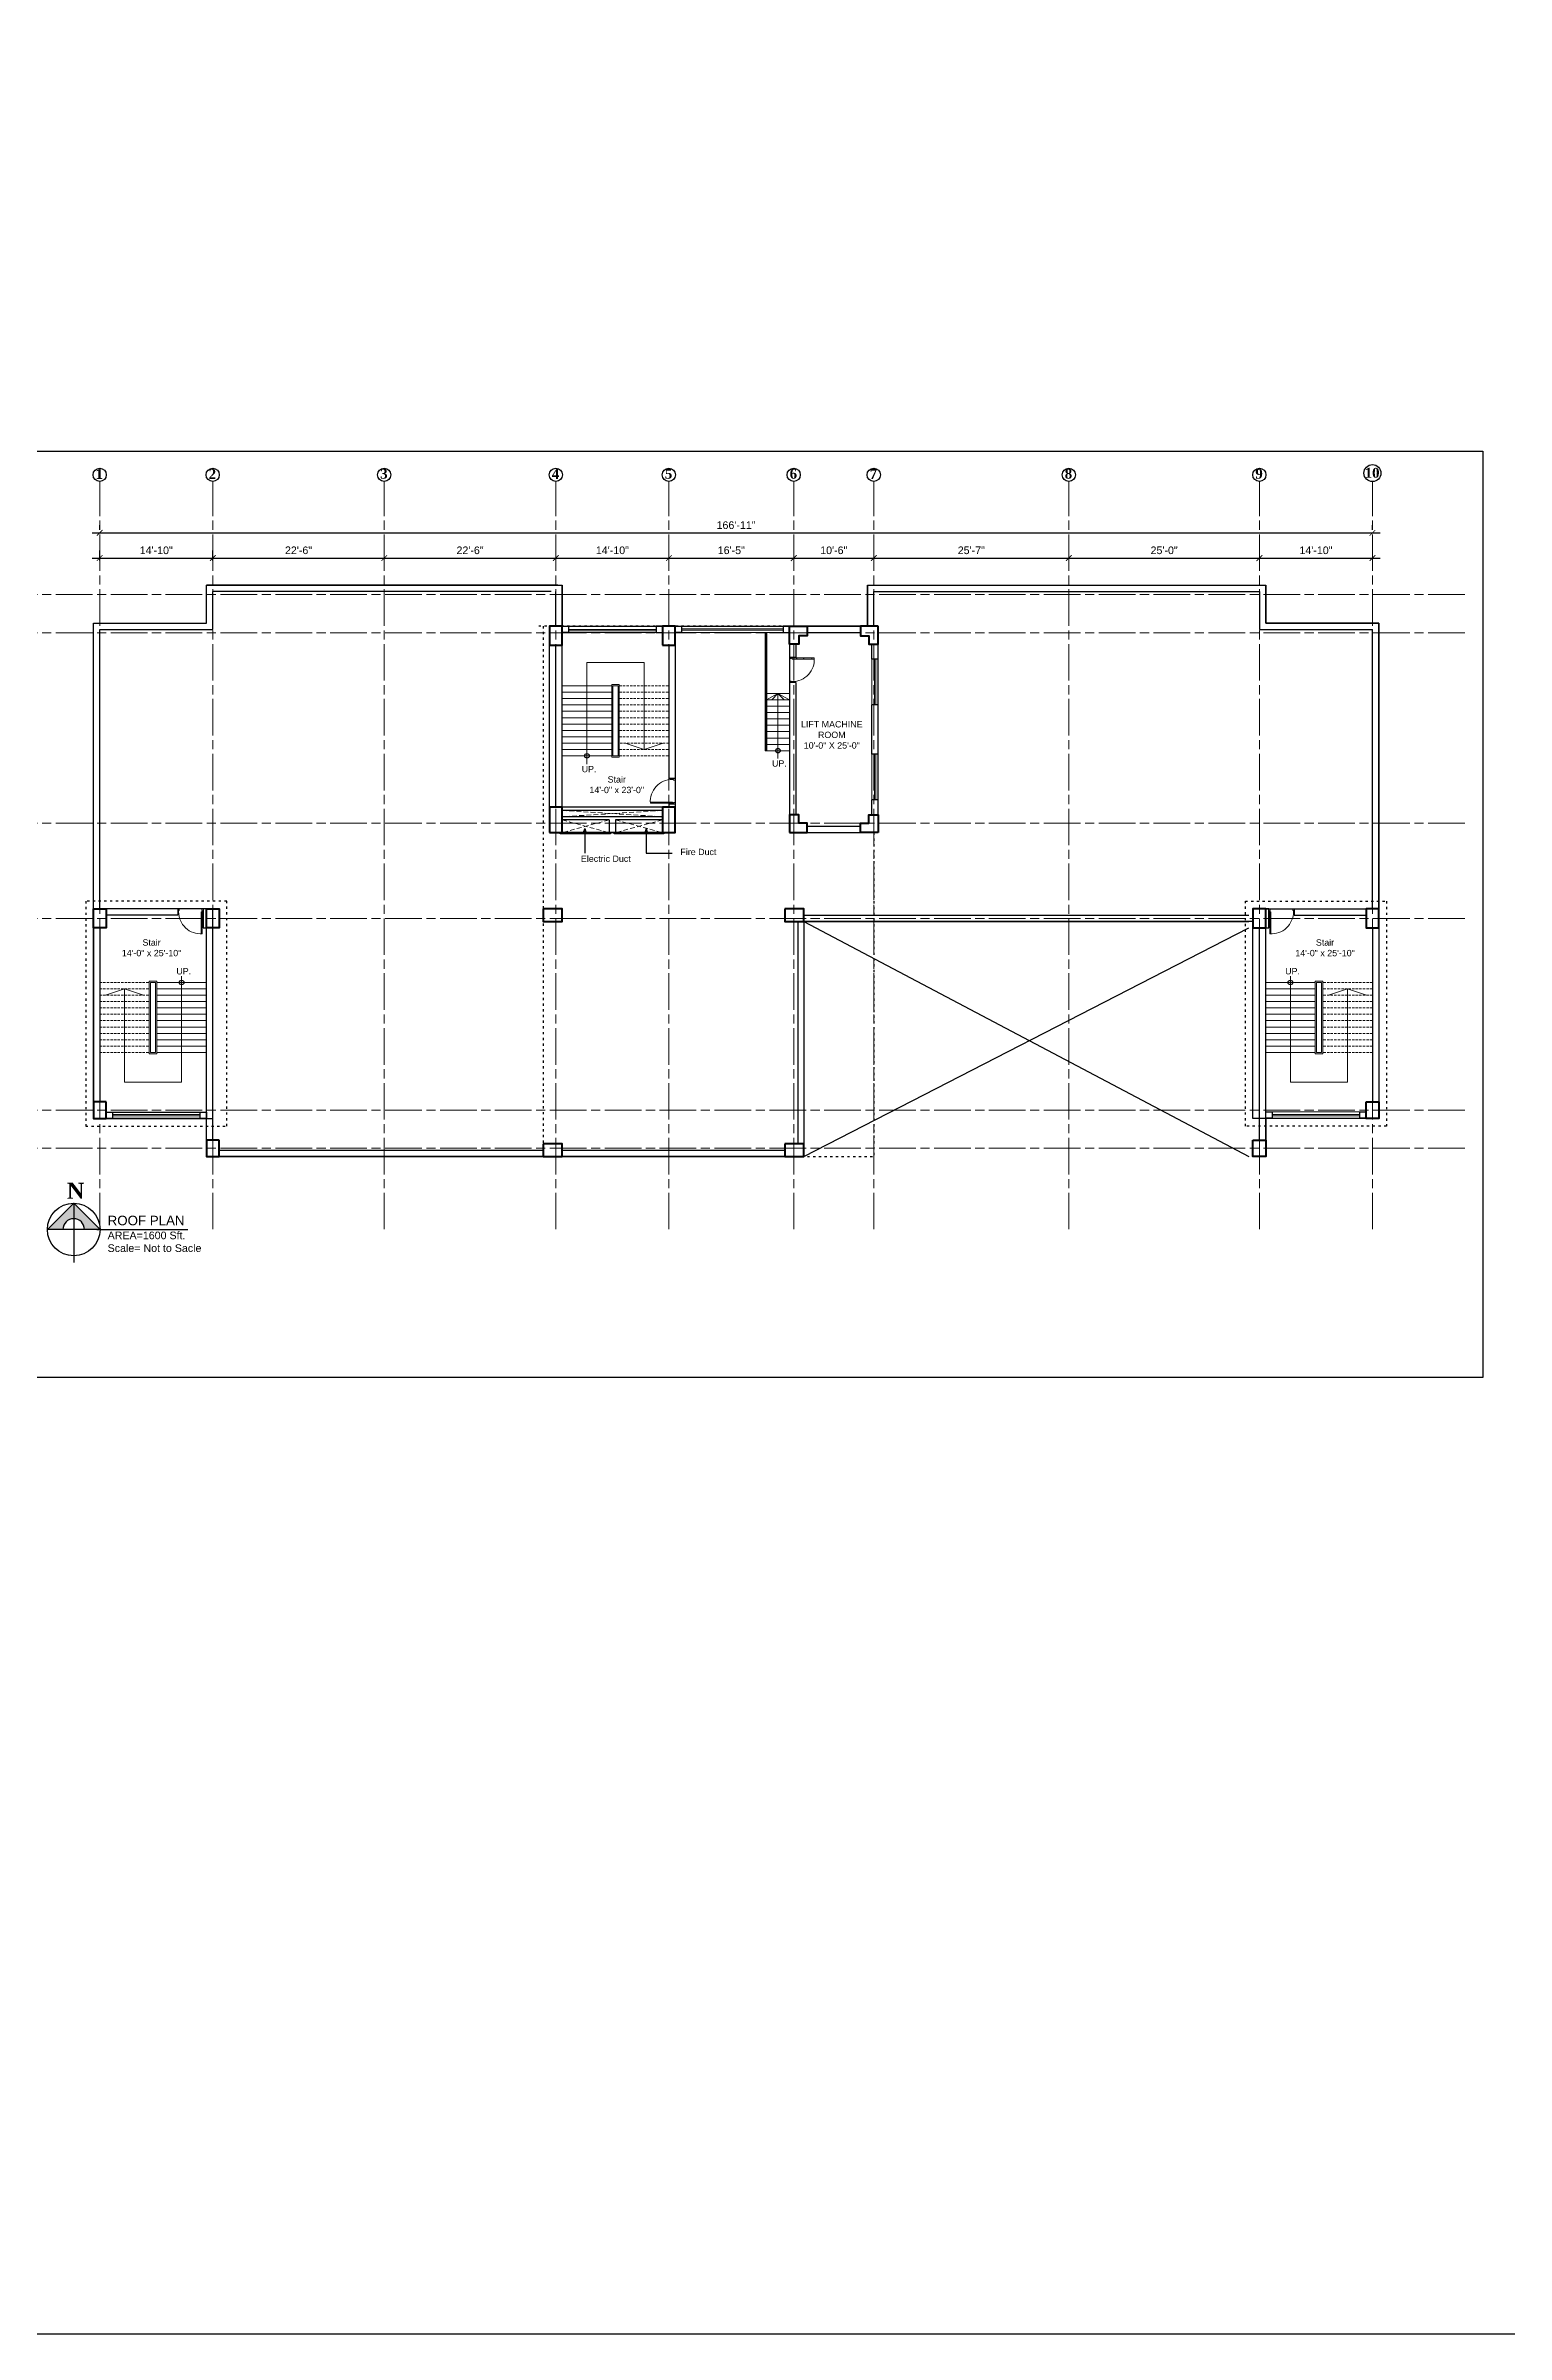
# Model space of a CAD drawing. Header units: inches. Extents: x -12 to 20935469, y -1604 to 24729220.
# Drawn here: x 20824000 to 20826299, y 24699905 to 24703509 of the extents above; entities that cross this region are included whole.
import ezdxf

# ---------------------------------------------------------------- set-up
doc = ezdxf.new("R2010")
doc.units = ezdxf.units.IN
doc.header["$LTSCALE"] = 0.03
doc.header["$MEASUREMENT"] = 0
doc.header["$PDMODE"] = 32
doc.header["$PDSIZE"] = 15
for name, pattern in [('ACAD_ISO03W100', [30, 12, -18]), ('ACAD_ISO08W100', [36, 24, -3, 6, -3]), ('DASHED2', [0.375, 0.25, -0.125])]:
    doc.linetypes.add(name, pattern=pattern)
for name, color, linetype, lineweight in [('column', 1, 'Continuous', 40), ('Dim Line', 252, 'Continuous', 13), ('Door', 7, 'Continuous', 18), ('Dot', 253, 'Continuous', 0), ('Gas', 21, 'Continuous', 5), ('Grid Line', 252, 'Continuous', 18), ('Low Wall', 7, 'Continuous', 30), ('Main Wall', 7, 'Continuous', 30), ('RAIL', 23, 'Continuous', 13), ('STAIR', 46, 'Continuous', 15), ('wind.', 150, 'Continuous', 20)]:
    doc.layers.add(name, color=color, linetype=linetype, lineweight=lineweight)
doc.layers.add('TEXT', color=7, linetype='Continuous')
doc.styles.add('2', font='swisscl.ttf')
doc.styles.add('RomanS', font='arial.ttf', dxfattribs={"height": 12})
doc.styles.get("Standard").update_dxf_attribs({"font": 'timesbd.ttf'})
doc.dimstyles.new('Aec_Arch_I', dxfattribs={"dimscale": 96, "dimtxt": 12, "dimasz": 0.09375, "dimexe": 0.125, "dimexo": 0.125, "dimgap": 0.0625, "dimtad": 1, "dimdec": 0, "dimzin": 3, "dimdsep": 46, "dimlunit": 4, "dimtxsty": 'RomanS', "dimblk1": 'ARCHTICK', "dimblk2": 'ARCHTICK', "dimsah": 1, "dimcen": 0.09375, "dimdle": 0.125, "dimadec": 0, "dimazin": 0, "dimtfac": 0.75, "dimtdec": 0, "dimtmove": 2, "dimatfit": 3, "dimldrblk": 'ARCHTICK', "dimfxl": 1, "dimfrac": 1, "dimtolj": 1, "dimtzin": 0, "dimarcsym": 0})

# ---------------------------------------------------------------- blocks, each defined once
blk = doc.blocks.new('Door_45')
at = {"layer": 'Door'}
for p, q in [((1.5, 5), (1.5, 44)), ((3.5, 44), (3.5, 5)), ((0, 0), (0, 5)), ((0, 5), (1.5, 5)), ((1.5, 40), (2.2, 40)), ((1.5, 25.8), (2.2, 25.8)), ((1.5, 12.6), (2.2, 12.6)), ((3.5, 5), (1.5, 5)), ((1.5, 5), (1.5, 3)), ((1.5, 3), (2.5, 3)), ((2.2, 40), (2.2, 39.5)), ((2.2, 39.5), (2.7, 39.5)), ((2.2, 25.8), (2.2, 25.3)), ((2.2, 25.3), (2.7, 25.3)), ((2.2, 12.6), (2.2, 13.1)), ((2.2, 13.1), (2.7, 13.1)), ((2.5, 3), (2.5, 0)), ((2.7, 39.5), (2.7, 40)), ((2.7, 40), (3.5, 40)), ((2.7, 25.8), (3.5, 25.8)), ((2.7, 25.3), (2.7, 25.8)), ((2.7, 13.1), (2.7, 12.6)), ((2.7, 12.6), (3.5, 12.6)), ((42.5, 3), (42.5, 0)), ((43.5, 3), (42.5, 3)), ((45, 5), (43.5, 5)), ((43.5, 5), (43.5, 3)), ((45, 0), (45, 5)), ((2.5, 0), (0, 0)), ((42.5, 0), (45, 0))]:
    blk.add_line(p, q, dxfattribs=at)
blk.add_arc((4.7, 5.3), 38.8, 359.6233, 94.6685, dxfattribs=at)
blk = doc.blocks.new('_ArchTick')
at = {"color": 0, "linetype": 'ByBlock', "lineweight": 35, "const_width": 0.15}
blk.add_lwpolyline([(-0.5, -0.5), (0.5, 0.5)], dxfattribs=at)
blk = doc.blocks.new('*D14')
at = {"layer": 'Defpoints', "color": 0, "transparency": 16777216}
for p in [(20830948.3, 24724562.3), (20831126.3, 24724578.2), (20831126.3, 24724562.3)]:
    blk.add_point(p, dxfattribs=at)
at = {"layer": 'Dim Line', "color": 0, "lineweight": -2, "transparency": 16777216}
for p, q in [((20830936.3, 24724578.2), (20831138.3, 24724578.2)), ((20830948.3, 24724574.3), (20830948.3, 24724590.2)), ((20831126.3, 24724574.3), (20831126.3, 24724590.2))]:
    blk.add_line(p, q, dxfattribs=at)
at = {"layer": 'Dim Line', "color": 0, "lineweight": -2, "transparency": 16777216, "xscale": 9, "yscale": 9, "zscale": 9, "rotation": 180}
blk.add_blockref('_ArchTick', (20830948.3, 24724578.2), dxfattribs=at)
at = {"layer": 'Dim Line', "color": 0, "lineweight": -2, "transparency": 16777216, "xscale": 9, "yscale": 9, "zscale": 9}
blk.add_blockref('_ArchTick', (20831126.3, 24724578.2), dxfattribs=at)
at = {"layer": 'Dim Line', "color": 0, "transparency": 16777216, "insert": (20831037.3, 24724590.3), "char_height": 12, "attachment_point": 5, "style": 'RomanS'}
blk.add_mtext('\\A1;14\'-10"', dxfattribs=at)
blk = doc.blocks.new('*D7')
at = {"layer": 'Defpoints', "color": 0, "transparency": 16777216}
for p in [(20831126.3, 24724562.3), (20831396.3, 24724578.2), (20831396.3, 24724578.2)]:
    blk.add_point(p, dxfattribs=at)
at = {"layer": 'Dim Line', "color": 0, "lineweight": -2, "transparency": 16777216}
for p, q in [((20831114.3, 24724578.2), (20831408.3, 24724578.2)), ((20831126.3, 24724574.3), (20831126.3, 24724590.2))]:
    blk.add_line(p, q, dxfattribs=at)
at = {"layer": 'Dim Line', "color": 0, "lineweight": -2, "transparency": 16777216, "xscale": 9, "yscale": 9, "zscale": 9, "rotation": 180}
blk.add_blockref('_ArchTick', (20831126.3, 24724578.2), dxfattribs=at)
at = {"layer": 'Dim Line', "color": 0, "lineweight": -2, "transparency": 16777216, "xscale": 9, "yscale": 9, "zscale": 9}
blk.add_blockref('_ArchTick', (20831396.3, 24724578.2), dxfattribs=at)
at = {"layer": 'Dim Line', "color": 0, "transparency": 16777216, "insert": (20831261.3, 24724590.3), "char_height": 12, "attachment_point": 5, "style": 'RomanS'}
blk.add_mtext('\\A1;22\'-6"', dxfattribs=at)
blk = doc.blocks.new('*D8')
at = {"layer": 'Defpoints', "color": 0, "transparency": 16777216}
for p in [(20831396.3, 24724578.2), (20831666.3, 24724578.2), (20831666.3, 24724578.2)]:
    blk.add_point(p, dxfattribs=at)
at = {"layer": 'Dim Line', "color": 0, "lineweight": -2, "transparency": 16777216}
blk.add_line((20831384.3, 24724578.2), (20831678.3, 24724578.2), dxfattribs=at)
at = {"layer": 'Dim Line', "color": 0, "lineweight": -2, "transparency": 16777216, "xscale": 9, "yscale": 9, "zscale": 9, "rotation": 180}
blk.add_blockref('_ArchTick', (20831396.3, 24724578.2), dxfattribs=at)
at = {"layer": 'Dim Line', "color": 0, "lineweight": -2, "transparency": 16777216, "xscale": 9, "yscale": 9, "zscale": 9}
blk.add_blockref('_ArchTick', (20831666.3, 24724578.2), dxfattribs=at)
at = {"layer": 'Dim Line', "color": 0, "transparency": 16777216, "insert": (20831531.3, 24724590.3), "char_height": 12, "attachment_point": 5, "style": 'RomanS'}
blk.add_mtext('\\A1;22\'-6"', dxfattribs=at)
blk = doc.blocks.new('*D9')
at = {"layer": 'Defpoints', "color": 0, "transparency": 16777216}
for p in [(20831666.3, 24724578.2), (20831844.3, 24724578.2), (20831844.3, 24724578.2)]:
    blk.add_point(p, dxfattribs=at)
at = {"layer": 'Dim Line', "color": 0, "lineweight": -2, "transparency": 16777216}
blk.add_line((20831654.3, 24724578.2), (20831856.3, 24724578.2), dxfattribs=at)
at = {"layer": 'Dim Line', "color": 0, "lineweight": -2, "transparency": 16777216, "xscale": 9, "yscale": 9, "zscale": 9, "rotation": 180}
blk.add_blockref('_ArchTick', (20831666.3, 24724578.2), dxfattribs=at)
at = {"layer": 'Dim Line', "color": 0, "lineweight": -2, "transparency": 16777216, "xscale": 9, "yscale": 9, "zscale": 9}
blk.add_blockref('_ArchTick', (20831844.3, 24724578.2), dxfattribs=at)
at = {"layer": 'Dim Line', "color": 0, "transparency": 16777216, "insert": (20831755.3, 24724590.3), "char_height": 12, "attachment_point": 5, "style": 'RomanS'}
blk.add_mtext('\\A1;14\'-10"', dxfattribs=at)
blk = doc.blocks.new('*D21')
at = {"layer": 'Defpoints', "color": 0, "transparency": 16777216}
for p in [(20831844.3, 24724578.2), (20832040.8, 24724578.2), (20832040.8, 24724578.2)]:
    blk.add_point(p, dxfattribs=at)
at = {"layer": 'Dim Line', "color": 0, "lineweight": -2, "transparency": 16777216}
for p, q in [((20831832.3, 24724578.2), (20832052.8, 24724578.2)), ((20831844.3, 24724566.2), (20831844.3, 24724566.2)), ((20832040.8, 24724566.2), (20832040.8, 24724566.2))]:
    blk.add_line(p, q, dxfattribs=at)
at = {"layer": 'Dim Line', "color": 0, "lineweight": -2, "transparency": 16777216, "xscale": 9, "yscale": 9, "zscale": 9, "rotation": 180}
blk.add_blockref('_ArchTick', (20831844.3, 24724578.2), dxfattribs=at)
at = {"layer": 'Dim Line', "color": 0, "lineweight": -2, "transparency": 16777216, "xscale": 9, "yscale": 9, "zscale": 9}
blk.add_blockref('_ArchTick', (20832040.8, 24724578.2), dxfattribs=at)
at = {"layer": 'Dim Line', "color": 0, "transparency": 16777216, "insert": (20831942.5, 24724590.3), "char_height": 12, "attachment_point": 5, "style": 'RomanS'}
blk.add_mtext('\\A1;16\'-5"', dxfattribs=at)
blk = doc.blocks.new('*D22')
at = {"layer": 'Defpoints', "color": 0, "transparency": 16777216}
for p in [(20832040.8, 24724578.2), (20832166.8, 24724578.2), (20832166.8, 24724578.2)]:
    blk.add_point(p, dxfattribs=at)
at = {"layer": 'Dim Line', "color": 0, "lineweight": -2, "transparency": 16777216}
for p, q in [((20832028.8, 24724578.2), (20832178.8, 24724578.2)), ((20832040.8, 24724566.2), (20832040.8, 24724566.2)), ((20832166.8, 24724566.2), (20832166.8, 24724566.2))]:
    blk.add_line(p, q, dxfattribs=at)
at = {"layer": 'Dim Line', "color": 0, "lineweight": -2, "transparency": 16777216, "xscale": 9, "yscale": 9, "zscale": 9, "rotation": 180}
blk.add_blockref('_ArchTick', (20832040.8, 24724578.2), dxfattribs=at)
at = {"layer": 'Dim Line', "color": 0, "lineweight": -2, "transparency": 16777216, "xscale": 9, "yscale": 9, "zscale": 9}
blk.add_blockref('_ArchTick', (20832166.8, 24724578.2), dxfattribs=at)
at = {"layer": 'Dim Line', "color": 0, "transparency": 16777216, "insert": (20832103.8, 24724590.3), "char_height": 12, "attachment_point": 5, "style": 'RomanS'}
blk.add_mtext('\\A1;10\'-6"', dxfattribs=at)
blk = doc.blocks.new('*D23')
at = {"layer": 'Defpoints', "color": 0, "transparency": 16777216}
for p in [(20832166.8, 24724578.2), (20832473.8, 24724578.2), (20832473.8, 24724578.2)]:
    blk.add_point(p, dxfattribs=at)
at = {"layer": 'Dim Line', "color": 0, "lineweight": -2, "transparency": 16777216}
for p, q in [((20832154.8, 24724578.2), (20832485.8, 24724578.2)), ((20832166.8, 24724566.2), (20832166.8, 24724566.2)), ((20832473.8, 24724566.2), (20832473.8, 24724566.2))]:
    blk.add_line(p, q, dxfattribs=at)
at = {"layer": 'Dim Line', "color": 0, "lineweight": -2, "transparency": 16777216, "xscale": 9, "yscale": 9, "zscale": 9, "rotation": 180}
blk.add_blockref('_ArchTick', (20832166.8, 24724578.2), dxfattribs=at)
at = {"layer": 'Dim Line', "color": 0, "lineweight": -2, "transparency": 16777216, "xscale": 9, "yscale": 9, "zscale": 9}
blk.add_blockref('_ArchTick', (20832473.8, 24724578.2), dxfattribs=at)
at = {"layer": 'Dim Line', "color": 0, "transparency": 16777216, "insert": (20832320.3, 24724590.3), "char_height": 12, "attachment_point": 5, "style": 'RomanS'}
blk.add_mtext('\\A1;25\'-7"', dxfattribs=at)
blk = doc.blocks.new('*D10')
at = {"layer": 'Defpoints', "color": 0, "transparency": 16777216}
for p in [(20832473.8, 24724578.2), (20832773.8, 24724578.2), (20832773.8, 24724578.2)]:
    blk.add_point(p, dxfattribs=at)
at = {"layer": 'Dim Line', "color": 0, "lineweight": -2, "transparency": 16777216}
blk.add_line((20832461.8, 24724578.2), (20832785.8, 24724578.2), dxfattribs=at)
at = {"layer": 'Dim Line', "color": 0, "lineweight": -2, "transparency": 16777216, "xscale": 9, "yscale": 9, "zscale": 9, "rotation": 180}
blk.add_blockref('_ArchTick', (20832473.8, 24724578.2), dxfattribs=at)
at = {"layer": 'Dim Line', "color": 0, "lineweight": -2, "transparency": 16777216, "xscale": 9, "yscale": 9, "zscale": 9}
blk.add_blockref('_ArchTick', (20832773.8, 24724578.2), dxfattribs=at)
at = {"layer": 'Dim Line', "color": 0, "transparency": 16777216, "insert": (20832623.8, 24724590.3), "char_height": 12, "attachment_point": 5, "style": 'RomanS'}
blk.add_mtext('\\A1;25\'-0"', dxfattribs=at)
blk = doc.blocks.new('*D11')
at = {"layer": 'Defpoints', "color": 0, "transparency": 16777216}
for p in [(20832773.8, 24724578.2), (20832951.8, 24724578.2), (20832951.8, 24724578.2)]:
    blk.add_point(p, dxfattribs=at)
at = {"layer": 'Dim Line', "color": 0, "lineweight": -2, "transparency": 16777216}
for p, q in [((20832761.8, 24724578.2), (20832963.8, 24724578.2)), ((20832951.8, 24724566.2), (20832951.8, 24724566.2))]:
    blk.add_line(p, q, dxfattribs=at)
at = {"layer": 'Dim Line', "color": 0, "lineweight": -2, "transparency": 16777216, "xscale": 9, "yscale": 9, "zscale": 9, "rotation": 180}
blk.add_blockref('_ArchTick', (20832773.8, 24724578.2), dxfattribs=at)
at = {"layer": 'Dim Line', "color": 0, "lineweight": -2, "transparency": 16777216, "xscale": 9, "yscale": 9, "zscale": 9}
blk.add_blockref('_ArchTick', (20832951.8, 24724578.2), dxfattribs=at)
at = {"layer": 'Dim Line', "color": 0, "transparency": 16777216, "insert": (20832862.8, 24724590.3), "char_height": 12, "attachment_point": 5, "style": 'RomanS'}
blk.add_mtext('\\A1;14\'-10"', dxfattribs=at)
blk = doc.blocks.new('*D13')
at = {"layer": 'Defpoints', "color": 0, "transparency": 16777216}
for p in [(20830948.3, 24724610.7), (20832951.8, 24724617.8), (20832951.8, 24724610.7)]:
    blk.add_point(p, dxfattribs=at)
at = {"layer": 'Dim Line', "color": 0, "lineweight": -2, "transparency": 16777216}
for p, q in [((20830948.3, 24724622.7), (20830948.3, 24724629.8)), ((20832951.8, 24724622.7), (20832951.8, 24724629.8)), ((20830936.3, 24724617.8), (20832963.8, 24724617.8))]:
    blk.add_line(p, q, dxfattribs=at)
at = {"layer": 'Dim Line', "color": 0, "lineweight": -2, "transparency": 16777216, "xscale": 9, "yscale": 9, "zscale": 9, "rotation": 180}
blk.add_blockref('_ArchTick', (20830948.3, 24724617.8), dxfattribs=at)
at = {"layer": 'Dim Line', "color": 0, "lineweight": -2, "transparency": 16777216, "xscale": 9, "yscale": 9, "zscale": 9}
blk.add_blockref('_ArchTick', (20832951.8, 24724617.8), dxfattribs=at)
at = {"layer": 'Dim Line', "color": 0, "transparency": 16777216, "insert": (20831950, 24724629.9), "char_height": 12, "attachment_point": 5, "style": 'RomanS'}
blk.add_mtext('\\A1;166\'-11"', dxfattribs=at)
blk = doc.blocks.new('fff')
at = {"layer": 'Grid Line', "color": 252, "linetype": 'ACAD_ISO08W100', "lineweight": 9, "ltscale": 80, "true_color": 0x939598}
for p, q in [((20830948.3, 24723521.1), (20830948.3, 24724698.8)), ((20831126.3, 24723521.1), (20831126.3, 24724698.8)), ((20831396.3, 24723521.1), (20831396.3, 24724698.8)), ((20831666.3, 24723521.1), (20831666.3, 24724698.8)), ((20831844.3, 24723521.1), (20831844.3, 24724698.8)), ((20832040.8, 24723521.1), (20832040.8, 24724698.8)), ((20832166.8, 24723521.1), (20832166.8, 24724698.8)), ((20832473.8, 24723521.1), (20832473.8, 24724698.8)), ((20832773.8, 24723521.1), (20832773.8, 24724698.8)), ((20832951.8, 24723521.1), (20832951.8, 24724698.8)), ((20833096.9, 24724520.6), (20830726.1, 24724520.6)), ((20833096.9, 24724460.6), (20830726.1, 24724460.6)), ((20833096.9, 24724160.7), (20830726.1, 24724160.7)), ((20833096.9, 24724010.7), (20830726.1, 24724010.7)), ((20833096.9, 24723708.7), (20830726.1, 24723708.7)), ((20833096.9, 24723648.8), (20830726.1, 24723648.8))]:
    blk.add_line(p, q, dxfattribs=at)
at = {"layer": 'Dim Line'}
for base, p1, p2, picture, middle in [((20832951.7523, 24724617.8128), (20830948.3088, 24724610.7482), (20832951.7523, 24724610.7482), '*D13', (20831950.0306, 24724629.9397)), ((20831126.3, 24724578.2), (20830948.3, 24724562.3), (20831126.3, 24724562.3), '*D14', (20831037.3, 24724590.3)), ((20831396.3, 24724578.2), (20831126.3, 24724562.3), (20831396.3, 24724578.2), '*D7', (20831261.3, 24724590.3)), ((20831666.3, 24724578.2), (20831396.3, 24724578.2), (20831666.3, 24724578.2), '*D8', (20831531.3, 24724590.3)), ((20831844.3, 24724578.2), (20831666.3, 24724578.2), (20831844.3, 24724578.2), '*D9', (20831755.3, 24724590.3)), ((20832040.7792, 24724578.1666), (20831844.25, 24724578.1666), (20832040.7792, 24724578.1666), '*D21', (20831942.5146, 24724590.2934)), ((20832166.8, 24724578.2), (20832040.8, 24724578.2), (20832166.8, 24724578.2), '*D22', (20832103.8, 24724590.3)), ((20832473.8, 24724578.2), (20832166.8, 24724578.2), (20832473.8, 24724578.2), '*D23', (20832320.3, 24724590.3)), ((20832773.8, 24724578.2), (20832473.8, 24724578.2), (20832773.8, 24724578.2), '*D10', (20832623.8, 24724590.3)), ((20832951.8, 24724578.2), (20832773.8, 24724578.2), (20832951.8, 24724578.2), '*D11', (20832862.8, 24724590.3))]:
    dim = blk.add_linear_dim(base=base, p1=p1, p2=p2, dimstyle='Aec_Arch_I', dxfattribs=at)
    dim.commit()
    dim.dimension.update_dxf_attribs({"geometry": picture, "text_midpoint": middle})

msp = doc.modelspace()

# ---------------------------------------------------------------- hatches: boundary and pattern name
at = {"layer": 'Low Wall'}
h = msp.add_hatch(color=256, dxfattribs=at)
h.paths.add_polyline_path([(20824026.9, 24701644.5), (20824002.5, 24701644.5), (20824043.9, 24701685.9), (20824043.9, 24701661.5, 0.414214)])
h.paths.add_polyline_path([(20824043.9, 24701661.5), (20824043.9, 24701685.9), (20824085.3, 24701644.5), (20824061, 24701644.5, 0.414214)])

# ---------------------------------------------------------------- linework, layer by layer
at = {"linetype": 'ACAD_ISO03W100', "ltscale": 10}
for p, q in [((20825310.4, 24702594.5), (20824775.7, 24702594.5)), ((20824782.8, 24702594.5), (20824782.8, 24701779.5)), ((20825303.4, 24702269.4), (20825303.4, 24701759.5)), ((20824775.7, 24701759.5), (20825303.4, 24701759.5))]:
    msp.add_line(p, q, dxfattribs=at)
for p, q in [((20825132.4, 24702584.5), (20825132.4, 24702398.5)), ((20825160.4, 24702584.5), (20825132.4, 24702584.3)), ((20825134.4, 24702584.5), (20825134.4, 24702398.5)), ((20825134.4, 24702398.5), (20825132.4, 24702398.5)), ((20824848.3, 24702276.1), (20824846.6, 24702270.7)), ((20824848.3, 24702276.1), (20824848.3, 24702237.2)), ((20824848.3, 24702276.1), (20824849.9, 24702270.7)), ((20824945, 24702276.1), (20824943.4, 24702270.7)), ((20824945, 24702276.1), (20824945, 24702237)), ((20824945, 24702276.1), (20824946.7, 24702270.7)), ((20824945, 24702237), (20824985.7, 24702237)), ((20825193.4, 24702129.5), (20825893.4, 24701759.4)), ((20825193.4, 24701759.4), (20825893.4, 24702119.4)), ((20824099.8, 24701829.4), (20824247.7, 24701829.4)), ((20824099.8, 24701819.4), (20824247.7, 24701819.4)), ((20824043.9, 24701685.9), (20824043.9, 24701592.5)), ((20824080.2, 24701644.5), (20824223.8, 24701644.5))]:
    msp.add_line(p, q)
for points in [[(20822161.2, 24725803.9), (20827669.8, 24725803.9), (20827669.8, 24699904.9), (20822161.2, 24699904.9)], [(20824792.7, 24702594.5), (20824990.7, 24702594.5), (20824990.7, 24702269.5), (20824792.7, 24702269.5)], [(20825170.4, 24702269.5), (20825310.4, 24702269.5), (20825310.4, 24702594.5), (20825170.4, 24702594.5)], [(20824809.7, 24702269.5), (20824888.9, 24702269.5), (20824888.9, 24702267.5), (20824809.7, 24702267.5)], [(20824894.7, 24702269.5), (20824973, 24702269.5), (20824973, 24702267.5), (20824894.7, 24702267.5)], [(20824074.8, 24701819.4), (20824262.7, 24701819.4), (20824262.7, 24702149.4), (20824074.8, 24702149.4)], [(20825900.2, 24702149.4), (20826098.2, 24702149.4), (20826098.2, 24701819.4), (20825900.2, 24701819.4)]]:
    msp.add_lwpolyline(points, close=True)
for points in [[(20824252.7, 24701759.4), (20824252.7, 24701819.4), (20824074.8, 24701819.4), (20824074.8, 24702599.3), (20824252.7, 24702599.3), (20824252.7, 24702659.3), (20824812.7, 24702659.3), (20824812.7, 24702594.5), (20825293.4, 24702594.5), (20825293.4, 24702659.3), (20825920.2, 24702659.3), (20825920.2, 24702599.3), (20826098.2, 24702599.3), (20826098.2, 24701819.4), (20825920.2, 24701819.6), (20825920.2, 24701759.4), (20825900.2, 24701759.4), (20825900.2, 24701785.4), (20825910.2, 24701785.4), (20825910.2, 24702119.4), (20825900.2, 24702119.4), (20825900.2, 24702129.5), (20825193.4, 24702129.5), (20825193.3, 24701759.4), (20824252.7, 24701759.4)], [(20824085.3, 24701644.5), (20824002.5, 24701644.4)]]:
    msp.add_lwpolyline(points)
for points in [[(20824062.8, 24701807.4), (20824284.7, 24701807.4), (20824284.7, 24702161.4), (20824062.8, 24702161.4)], [(20826110.2, 24701807.4), (20825888.2, 24701807.4), (20825888.2, 24702161.4), (20826110.2, 24702161.4)]]:
    msp.add_lwpolyline(points, close=True, dxfattribs=at)
for centre, radius in [((20824851.7, 24702390.5), 3.61), ((20825152.4, 24702398.5), 3.61), ((20824213.7, 24702033.4), 3.61), ((20825959.1, 24702033.4), 3.61), ((20824043.9, 24701644.5), 41.4)]:
    msp.add_circle(centre, radius)
at = {"layer": 'column', "lineweight": 40, "ltscale": 20}
for points in [[(20824792.7, 24702564.5), (20824812.7, 24702564.5), (20824812.7, 24702594.5), (20824792.7, 24702594.5)], [(20824970.7, 24702564.5), (20824990.7, 24702564.5), (20824990.7, 24702594.5), (20824970.7, 24702594.5)], [(20824792.7, 24702269.5), (20824812.7, 24702269.5), (20824812.7, 24702309.5), (20824792.7, 24702309.5)], [(20824970.7, 24702269.5), (20824990.7, 24702269.5), (20824990.7, 24702309.5), (20824970.7, 24702309.5)], [(20824074.8, 24702149.4), (20824094.8, 24702149.4), (20824094.8, 24702119.4), (20824074.8, 24702119.4)], [(20824252.7, 24702149.4), (20824272.7, 24702149.4), (20824272.7, 24702119.4), (20824252.7, 24702119.4)], [(20824782.8, 24702149.5), (20824782.8, 24702129.5), (20824812.8, 24702129.5), (20824812.8, 24702149.5)], [(20825163.4, 24702149.5), (20825163.4, 24702129.5), (20825193.4, 24702129.5), (20825193.4, 24702149.5)], [(20825920.2, 24702149.4), (20825900.2, 24702149.4), (20825900.2, 24702119.4), (20825920.2, 24702119.4)], [(20826098.2, 24702149.4), (20826078.2, 24702149.4), (20826078.2, 24702119.4), (20826098.2, 24702119.4)], [(20824094.8, 24701845.4), (20824074.8, 24701845.4), (20824074.8, 24701819.4), (20824094.8, 24701819.4)], [(20826078.2, 24701845.4), (20826098.2, 24701845.4), (20826098.2, 24701819.4), (20826078.2, 24701819.4)], [(20824272.7, 24701785.4), (20824252.7, 24701785.4), (20824252.7, 24701759.4), (20824272.7, 24701759.4)], [(20825900.2, 24701785.4), (20825920.2, 24701785.4), (20825920.2, 24701759.4), (20825900.2, 24701759.4)], [(20824782.8, 24701779.5), (20824782.8, 24701759.5), (20824812.8, 24701759.5), (20824812.8, 24701779.5)], [(20825163.4, 24701779.4), (20825163.4, 24701759.4), (20825193.4, 24701759.4), (20825193.4, 24701779.4)]]:
    msp.add_lwpolyline(points, close=True, dxfattribs=at)
for points in [[(20825170.4, 24702594.5), (20825198.4, 24702594.5), (20825198.4, 24702579.5), (20825185.4, 24702579.5), (20825185.4, 24702566.5), (20825170.4, 24702566.5), (20825170.4, 24702594.5)], [(20825310.4, 24702594.5), (20825282.4, 24702594.5), (20825282.4, 24702579.5), (20825295.4, 24702579.5), (20825295.4, 24702566.5), (20825310.4, 24702566.5), (20825310.4, 24702594.5)], [(20825170.4, 24702269.5), (20825198.4, 24702269.5), (20825198.4, 24702284.5), (20825185.4, 24702284.5), (20825185.4, 24702297.5), (20825170.4, 24702297.5), (20825170.4, 24702269.5)], [(20825310.4, 24702269.5), (20825282.4, 24702269.5), (20825282.4, 24702284.5), (20825295.4, 24702284.5), (20825295.4, 24702297.5), (20825310.4, 24702297.5), (20825310.4, 24702269.5)]]:
    msp.add_lwpolyline(points, dxfattribs=at)
at = {"layer": 'Defpoints'}
msp.add_lwpolyline([(20823823.2, 24702870.2), (20826262.1, 24702870.2), (20826262.1, 24701411.7), (20823823.2, 24701411.7)], close=True, dxfattribs=at)
at = {"layer": 'Dot', "linetype": 'DASHED2', "lineweight": 0, "ltscale": 1000}
for p, q in [((20824812.7, 24702304.5), (20824970.7, 24702294.5)), ((20824970.7, 24702304.5), (20824812.7, 24702294.5)), ((20824886.7, 24702289.5), (20824812.7, 24702269.5)), ((20824812.7, 24702289.5), (20824886.7, 24702269.5)), ((20824896.7, 24702289.5), (20824970.7, 24702269.5)), ((20824970.7, 24702289.5), (20824896.7, 24702269.5))]:
    msp.add_line(p, q, dxfattribs=at)
at = {"layer": 'Gas', "color": 0, "lineweight": 5}
for points in [[(20824902.7, 24702388.5), (20824890.7, 24702388.5), (20824890.7, 24702502.5), (20824902.7, 24702502.5)], [(20824900.7, 24702390.5), (20824892.7, 24702390.5), (20824892.7, 24702500.5), (20824900.7, 24702500.5)], [(20824174.7, 24702035.4), (20824162.7, 24702035.4), (20824162.7, 24701921.4), (20824174.7, 24701921.4)], [(20824172.7, 24702033.4), (20824164.7, 24702033.4), (20824164.7, 24701923.4), (20824172.7, 24701923.4)], [(20825998.1, 24702035.4), (20826010.1, 24702035.4), (20826010.1, 24701921.4), (20825998.1, 24701921.4)], [(20826000.1, 24702033.4), (20826008.1, 24702033.4), (20826008.1, 24701923.4), (20826000.1, 24701923.4)]]:
    msp.add_lwpolyline(points, close=True, dxfattribs=at)
at = {"layer": 'Gas', "color": 0, "lineweight": 35}
msp.add_lwpolyline([(20825170.4, 24702269.5), (20825170.4, 24702269.5)], dxfattribs=at)
at = {"layer": 'Low Wall', "color": 0}
msp.add_lwpolyline([(20824002.5, 24701644.5), (20824043.9, 24701685.9), (20824085.3, 24701644.5)], dxfattribs=at)
at = {"layer": 'Low Wall'}
msp.add_arc((20824043.9, 24701644.5), 17, 0, 180, dxfattribs=at)
at = {"layer": 'Main Wall', "lineweight": 30}
for p, q in [((20824805.7, 24702659.3), (20824252.7, 24702659.3)), ((20824252.7, 24702599.3), (20824252.7, 24702659.3)), ((20824795.7, 24702649.3), (20824262.7, 24702649.3)), ((20824262.7, 24702589.3), (20824262.7, 24702649.3)), ((20824802.7, 24702594.5), (20824802.7, 24702649.3)), ((20824812.7, 24702594.5), (20824812.7, 24702659.3)), ((20825293.4, 24702659.3), (20825920.2, 24702659.3)), ((20825293.4, 24702659.3), (20825293.4, 24702594.5)), ((20825920.2, 24702599.3), (20825920.2, 24702659.3)), ((20824802.7, 24702613.3), (20824802.7, 24702613.3)), ((20824074.8, 24702599.3), (20824252.7, 24702599.3)), ((20824074.8, 24702149.4), (20824074.8, 24702599.3)), ((20824084.8, 24702589.3), (20824262.7, 24702589.3)), ((20824084.8, 24702149.4), (20824084.8, 24702589.3)), ((20824802.7, 24702607.3), (20824802.7, 24702607.3)), ((20824812.7, 24702309.5), (20824812.7, 24702584.5)), ((20825180.4, 24702594.5), (20825300.4, 24702594.5)), ((20825198.4, 24702584.5), (20825282.4, 24702584.5)), ((20826098.2, 24702599.3), (20825920.2, 24702599.3)), ((20826088.2, 24702149.4), (20826088.2, 24702589.3)), ((20826098.2, 24702149.4), (20826098.2, 24702599.3)), ((20824802.7, 24702309.5), (20824802.7, 24702564.5)), ((20824980.7, 24702564.5), (20824980.7, 24702354.5)), ((20824990.7, 24702564.5), (20824990.7, 24702354.5)), ((20825170.4, 24702546), (20825180.4, 24702546)), ((20825310.4, 24702542.5), (20825300.4, 24702542.5)), ((20825310.4, 24702470.5), (20825300.4, 24702470.5)), ((20825310.4, 24702393), (20825300.4, 24702393)), ((20824990.7, 24702354.5), (20824980.7, 24702354.5)), ((20825310.4, 24702321), (20825300.4, 24702321)), ((20824970.7, 24702309.5), (20824812.7, 24702309.5)), ((20824970.7, 24702304.5), (20824812.7, 24702304.5)), ((20824970.7, 24702294.5), (20824812.7, 24702294.5)), ((20824886.7, 24702289.5), (20824812.7, 24702289.5)), ((20824886.7, 24702289.5), (20824886.7, 24702269.5)), ((20824970.7, 24702289.5), (20824896.7, 24702289.5)), ((20824896.7, 24702289.5), (20824896.7, 24702269.5)), ((20824980.7, 24702314.5), (20824980.7, 24702309.5)), ((20824990.7, 24702314.5), (20824980.7, 24702314.5)), ((20824990.7, 24702314.5), (20824990.7, 24702309.5)), ((20824886.7, 24702269.5), (20824896.7, 24702269.5)), ((20825198.4, 24702269.5), (20825282.4, 24702269.5)), ((20824207.7, 24702149.4), (20824094.8, 24702149.4)), ((20824207.7, 24702149.4), (20824207.7, 24702139.4)), ((20824252.7, 24702149.4), (20824247.7, 24702149.4)), ((20824247.7, 24702149.4), (20824247.7, 24702119.4)), ((20824262.7, 24702149.4), (20824252.7, 24702149.4)), ((20825910.2, 24702149.4), (20825920.2, 24702149.4)), ((20825925.2, 24702149.4), (20825920.2, 24702149.4)), ((20825925.2, 24702119.4), (20825925.2, 24702149.4)), ((20825965.2, 24702149.4), (20826078.2, 24702149.4)), ((20825965.2, 24702149.4), (20825965.2, 24702139.4)), ((20824074.8, 24702119.4), (20824074.8, 24701845.4)), ((20824084.8, 24702119.4), (20824084.8, 24701845.4)), ((20824207.7, 24702139.4), (20824094.8, 24702139.4)), ((20824247.7, 24702119.4), (20824252.7, 24702119.4)), ((20824252.7, 24701785.4), (20824252.7, 24702119.4)), ((20824262.7, 24701785.4), (20824262.7, 24702119.4)), ((20825183.5, 24702129.5), (20825183.5, 24701779.4)), ((20825193.4, 24702139.5), (20825893.4, 24702139.5)), ((20825193.4, 24702129.5), (20825893.4, 24702129.5)), ((20825193.4, 24702129.5), (20825193.4, 24701779.4)), ((20825910.2, 24701785.4), (20825910.2, 24702119.4)), ((20825920.2, 24701785.4), (20825920.2, 24702119.4)), ((20825920.2, 24702119.4), (20825925.2, 24702119.4)), ((20825965.2, 24702139.4), (20826078.2, 24702139.4)), ((20826088.2, 24702119.4), (20826088.2, 24701845.4)), ((20826098.2, 24702119.4), (20826098.2, 24701845.4)), ((20825930.2, 24701829.6), (20825930.2, 24701819.6)), ((20824272.7, 24701769.4), (20824782.8, 24701769.4)), ((20824272.7, 24701759.4), (20825163.4, 24701759.4)), ((20824812.8, 24701769.4), (20825163.4, 24701769.4))]:
    msp.add_line(p, q, dxfattribs=at)
for points in [[(20825303.4, 24702594.5), (20825303.4, 24702649.3), (20825910.2, 24702649.3), (20825910.2, 24702589.3), (20826088.2, 24702589.3)], [(20824812.7, 24702594.5), (20824822.7, 24702594.5), (20824822.7, 24702584.5), (20824812.7, 24702584.5)], [(20824970.7, 24702594.5), (20824960.7, 24702594.5), (20824960.7, 24702584.5), (20824970.7, 24702584.5)], [(20824990.7, 24702594.5), (20825000.7, 24702594.5), (20825000.7, 24702584.5), (20824990.7, 24702584.5)], [(20825170.4, 24702594.5), (20825160.4, 24702594.5), (20825160.4, 24702584.5), (20825170.4, 24702584.5)], [(20825170.4, 24702566.5), (20825170.4, 24702546)], [(20825180.4, 24702566.5), (20825180.4, 24702546)], [(20825300.4, 24702542.5), (20825300.4, 24702566.5)], [(20825310.4, 24702542.5), (20825310.4, 24702566.5)], [(20825180.4, 24702506), (20825170.4, 24702506), (20825170.4, 24702297.5)], [(20825180.4, 24702506), (20825180.4, 24702297.5)], [(20825300.4, 24702393), (20825300.4, 24702470.5)], [(20825310.4, 24702393), (20825310.4, 24702470.5)], [(20825300.4, 24702297.5), (20825300.4, 24702321)], [(20825310.4, 24702297.4), (20825310.4, 24702321)], [(20825198.4, 24702279.5), (20825282.4, 24702279.5)], [(20825930.2, 24701819.6), (20825920.2, 24701819.6), (20825920.2, 24701829.6), (20825930.2, 24701829.6)], [(20826078.2, 24701819.6), (20826068.2, 24701819.6), (20826068.2, 24701829.6), (20826078.2, 24701829.6)]]:
    msp.add_lwpolyline(points, dxfattribs=at)
at = {"layer": 'Main Wall'}
for points in [[(20824094.8, 24701829.4), (20824104.8, 24701829.4), (20824104.8, 24701819.4), (20824094.8, 24701819.4)], [(20824242.7, 24701829.4), (20824252.7, 24701829.4), (20824252.7, 24701819.4), (20824242.7, 24701819.4)]]:
    msp.add_lwpolyline(points, close=True, dxfattribs=at)
at = {"layer": 'RAIL', "lineweight": 9}
for p, q in [((20824851.7, 24702377.3), (20824851.7, 24702537.5)), ((20824851.7, 24702537.5), (20824941.7, 24702537.5)), ((20824941.7, 24702537.5), (20824941.7, 24702400.5)), ((20824911.7, 24702410.5), (20824941.7, 24702400.5)), ((20824941.7, 24702400.5), (20824971.7, 24702410.5)), ((20824213.7, 24702043.2), (20824213.7, 24701876.4)), ((20825959.1, 24702043.2), (20825959.1, 24701876.4)), ((20824123.7, 24702023.4), (20824093.7, 24702013.4)), ((20824123.7, 24701876.4), (20824123.7, 24702023.4)), ((20824153.7, 24702013.4), (20824123.7, 24702023.4)), ((20824252.7, 24702013.4), (20824174.7, 24702013.4)), ((20825920.1, 24702013.4), (20825998.1, 24702013.4)), ((20826019.1, 24702013.4), (20826049.1, 24702023.4)), ((20826049.1, 24701876.4), (20826049.1, 24702023.4)), ((20826049.1, 24702023.4), (20826079.1, 24702013.4)), ((20824213.7, 24701876.4), (20824123.7, 24701876.4)), ((20825959.1, 24701876.4), (20826049.1, 24701876.4))]:
    msp.add_line(p, q, dxfattribs=at)
at = {"layer": 'STAIR', "color": 32, "lineweight": 5}
for p, q in [((20824812.7, 24702500.5), (20824890.7, 24702500.5)), ((20824812.7, 24702490.5), (20824890.7, 24702490.5)), ((20824812.7, 24702480.5), (20824890.7, 24702480.5)), ((20824812.7, 24702470.5), (20824890.7, 24702470.5)), ((20825170.4, 24702488.5), (20825134.4, 24702488.5)), ((20825152.4, 24702488.5), (20825134.4, 24702478.5)), ((20825170.4, 24702478.5), (20825134.4, 24702478.5)), ((20825134.4, 24702478.5), (20825142.6, 24702478.5)), ((20825170.4, 24702468.5), (20825134.4, 24702468.5)), ((20825142.6, 24702478.5), (20825152.4, 24702488.5)), ((20825152.4, 24702386.2), (20825152.4, 24702488.5)), ((20825152.4, 24702488.5), (20825170.4, 24702478.5)), ((20825162.2, 24702478.5), (20825152.4, 24702488.5)), ((20825170.4, 24702478.5), (20825162.2, 24702478.5)), ((20824812.7, 24702460.5), (20824890.7, 24702460.5)), ((20824812.7, 24702450.5), (20824890.7, 24702450.5)), ((20824812.7, 24702440.5), (20824890.7, 24702440.5)), ((20824812.7, 24702430.5), (20824890.7, 24702430.5)), ((20825170.4, 24702458.5), (20825134.4, 24702458.5)), ((20825170.4, 24702448.5), (20825134.4, 24702448.5)), ((20825170.4, 24702438.5), (20825134.4, 24702438.5)), ((20824812.7, 24702420.5), (20824890.7, 24702420.5)), ((20824812.7, 24702410.5), (20824890.7, 24702410.5)), ((20824812.7, 24702400.5), (20824890.7, 24702400.5)), ((20825170.4, 24702428.5), (20825134.4, 24702428.5)), ((20825170.4, 24702418.5), (20825134.4, 24702418.5)), ((20825170.4, 24702408.5), (20825134.4, 24702408.5)), ((20825170.4, 24702398.5), (20825134.4, 24702398.5)), ((20824812.7, 24702390.5), (20824890.7, 24702390.5)), ((20824174.7, 24702033.4), (20824252.7, 24702033.4)), ((20825998.1, 24702033.4), (20825920.1, 24702033.4)), ((20824174.7, 24702023.4), (20824252.7, 24702023.4)), ((20824174.7, 24702003.4), (20824252.7, 24702003.4)), ((20824192.7, 24702013.4), (20824252.7, 24702013.4)), ((20825998.1, 24702023.4), (20825920.1, 24702023.4)), ((20825980.1, 24702013.4), (20825920.1, 24702013.4)), ((20825998.1, 24702003.4), (20825920.1, 24702003.4)), ((20824174.7, 24701993.4), (20824252.7, 24701993.4)), ((20824174.7, 24701983.4), (20824252.7, 24701983.4)), ((20824174.7, 24701973.4), (20824252.7, 24701973.4)), ((20824174.7, 24701963.4), (20824252.7, 24701963.4)), ((20825998.1, 24701993.4), (20825920.1, 24701993.4)), ((20825998.1, 24701983.4), (20825920.1, 24701983.4)), ((20825998.1, 24701973.4), (20825920.1, 24701973.4)), ((20825998.1, 24701963.4), (20825920.1, 24701963.4)), ((20824174.7, 24701953.4), (20824252.7, 24701953.4)), ((20824174.7, 24701943.4), (20824252.7, 24701943.4)), ((20824174.7, 24701933.4), (20824252.7, 24701933.4)), ((20825998.1, 24701953.4), (20825920.1, 24701953.4)), ((20825998.1, 24701943.4), (20825920.1, 24701943.4)), ((20825998.1, 24701933.4), (20825920.1, 24701933.4)), ((20824174.7, 24701923.4), (20824252.7, 24701923.4)), ((20825998.1, 24701923.4), (20825920.1, 24701923.4))]:
    msp.add_line(p, q, dxfattribs=at)
at = {"layer": 'STAIR', "color": 32, "linetype": 'DASHED2', "lineweight": 5, "ltscale": 500}
for p, q in [((20824902.7, 24702500.5), (20824980.7, 24702500.5)), ((20824902.7, 24702490.5), (20824980.7, 24702490.5)), ((20824902.7, 24702480.5), (20824980.7, 24702480.5)), ((20824902.7, 24702470.5), (20824980.7, 24702470.5)), ((20824902.7, 24702460.5), (20824980.7, 24702460.5)), ((20824902.7, 24702450.5), (20824980.7, 24702450.5)), ((20824902.7, 24702440.5), (20824980.7, 24702440.5)), ((20824902.7, 24702430.5), (20824980.7, 24702430.5)), ((20824902.7, 24702420.5), (20824980.7, 24702420.5)), ((20824980.7, 24702410.5), (20824902.7, 24702410.5)), ((20824902.7, 24702400.5), (20824980.7, 24702400.5)), ((20824920.7, 24702410.5), (20824980.7, 24702410.5)), ((20824902.7, 24702390.5), (20824980.7, 24702390.5)), ((20824084.8, 24702033.4), (20824162.7, 24702033.4)), ((20826088, 24702033.4), (20826010.1, 24702033.4)), ((20824084.8, 24702023.4), (20824162.7, 24702023.4)), ((20824084.8, 24702013.4), (20824162.7, 24702013.4)), ((20824084.8, 24702003.4), (20824162.7, 24702003.4)), ((20826088, 24702023.4), (20826010.1, 24702023.4)), ((20826088, 24702013.4), (20826010.1, 24702013.4)), ((20826088, 24702003.4), (20826010.1, 24702003.4)), ((20824084.8, 24701993.4), (20824162.7, 24701993.4)), ((20824084.8, 24701983.4), (20824162.7, 24701983.4)), ((20824084.8, 24701973.4), (20824162.7, 24701973.4)), ((20824084.8, 24701963.4), (20824162.7, 24701963.4)), ((20826088, 24701993.4), (20826010.1, 24701993.4)), ((20826088, 24701983.4), (20826010.1, 24701983.4)), ((20826088, 24701973.4), (20826010.1, 24701973.4)), ((20826088, 24701963.4), (20826010.1, 24701963.4)), ((20824084.8, 24701953.4), (20824162.7, 24701953.4)), ((20824084.8, 24701943.4), (20824162.7, 24701943.4)), ((20824084.8, 24701933.4), (20824162.7, 24701933.4)), ((20826088, 24701953.4), (20826010.1, 24701953.4)), ((20826088, 24701943.4), (20826010.1, 24701943.4)), ((20826088, 24701933.4), (20826010.1, 24701933.4)), ((20824084.8, 24701923.4), (20824162.7, 24701923.4)), ((20826088, 24701923.4), (20826010.1, 24701923.4))]:
    msp.add_line(p, q, dxfattribs=at)
at = {"layer": 'TEXT'}
for centre, radius in [((20824084.8, 24702832.9), 10.4), ((20824262.7, 24702832.9), 10.4), ((20824532.7, 24702832.9), 10.4), ((20824802.7, 24702832.9), 10.4), ((20824980.7, 24702832.9), 10.4), ((20825177.2, 24702832.9), 10.4), ((20825303.2, 24702832.9), 10.4), ((20825610.2, 24702832.9), 10.4), ((20825910.2, 24702832.9), 10.4), ((20826088.2, 24702835.7), 13.3)]:
    msp.add_circle(centre, radius, dxfattribs=at)
at = {"layer": 'wind.', "lineweight": 5}
for p, q in [((20824822.7, 24702594.5), (20824960.7, 24702594.5)), ((20824822.7, 24702589.5), (20824960.7, 24702589.5)), ((20824822.7, 24702587.5), (20824960.7, 24702587.5)), ((20824822.7, 24702584.5), (20824960.7, 24702584.5)), ((20824993.7, 24702594.5), (20825160.4, 24702594.5)), ((20824993.7, 24702584.5), (20825163.2, 24702584.5)), ((20825000.7, 24702590.5), (20825160.4, 24702590.5)), ((20825000.7, 24702588.5), (20825160.4, 24702588.5)), ((20825300.4, 24702470.5), (20825300.4, 24702542.5)), ((20825304.4, 24702470.5), (20825304.4, 24702542.5)), ((20825306.4, 24702470.5), (20825306.4, 24702542.5)), ((20825310.4, 24702470.5), (20825310.4, 24702542.5)), ((20825300.4, 24702393), (20825300.4, 24702321)), ((20825304.4, 24702321), (20825304.4, 24702393)), ((20825306.4, 24702321), (20825306.4, 24702393)), ((20825310.4, 24702321), (20825310.4, 24702393)), ((20826068.2, 24701829.6), (20825930.2, 24701829.6)), ((20826068.2, 24701825.6), (20825930.2, 24701825.6)), ((20826068.2, 24701823.6), (20825930.2, 24701823.6)), ((20826068.2, 24701819.6), (20825930.2, 24701819.6))]:
    msp.add_line(p, q, dxfattribs=at)
at = {"layer": 'wind.'}
for p, q in [((20824104.8, 24701825.4), (20824242.7, 24701825.4)), ((20824104.8, 24701823.4), (20824242.7, 24701823.4))]:
    msp.add_line(p, q, dxfattribs=at)

# ---------------------------------------------------------------- block references
msp.add_blockref('fff', (-6863.5, -21876.3))
at = {"layer": 'Door', "color": 250, "ltscale": 20, "yscale": 0.8888888888759539, "zscale": 0.8888888888759539}
for p, xscale, rotation in [((20825170.4, 24702546), 0.8888888888759539, 270), ((20824990.7, 24702314.5), 0.8888888888759539, 90.00000000000001), ((20824247.7, 24702149.4), 0.8888888888759539, 180), ((20825925.2, 24702149.4), -0.8888888888759539, 180)]:
    msp.add_blockref('Door_45', p, dxfattribs=dict(at, xscale=xscale, rotation=rotation))

# ---------------------------------------------------------------- texts
msp.add_text('N', height=25.2).set_placement((20824033.3, 24701692.9))
at = {"layer": 'TEXT', "char_height": 15.44, "width": 227.458, "attachment_point": 8, "rotation": 0}
for s, insert in [('\\A1;1', (20824084.2, 24702826.6)), ('\\A1;2', (20824262.2, 24702826.6)), ('\\A1;3', (20824532.2, 24702826.6)), ('\\A1;4', (20824802.2, 24702826.6)), ('\\A1;5', (20824980.2, 24702826.6)), ('\\A1;6', (20825176.7, 24702826.6)), ('\\A1;7', (20825302.7, 24702826.6)), ('\\A1;8', (20825609.7, 24702826.6)), ('\\A1;9', (20825909.7, 24702826.6)), ('\\A1;10', (20826087.7, 24702828.2))]:
    msp.add_mtext(s, dxfattribs=dict(at, insert=insert))
at = {"layer": 'TEXT', "color": 30, "lineweight": 5, "ltscale": 20, "attachment_point": 2, "style": '2'}
for s, width, gutter_width, insert, char_height in [('\\pxsm1;{\\fArial|b0|i0|c0|p34;\\C0;LIFT MACHINE \\PROOM\\P10\'-0" X 25\'-0" }', 235.592, 0.75, (20825237.2, 24702445.1), 10), ('{\\fArial|b0|i0|c0|p34;\\C0;UP.}', 104.76, 0.5, (20824855.1, 24702374.6), 10), ('\\pxsm1;{\\fArial|b0|i0|c0|p34;\\C0;Stair\\P14\'-0" x 23\'-0"  }', 114.807, 0.282, (20824898.7, 24702358.3), 10), ('{\\fArial|b0|i0|c0|p34;\\C0;UP.}', 104.76, 0.5, (20825154.7, 24702383.4), 10), ('\\pxsm1,qc;{\\fArial|b0|i0|c0|p34;\\C0;Electric Duct}', 326.753, 0.75, (20824881.5, 24702233.4), 10), ('\\pxsm1,qc;{\\fArial|b0|i0|c0|p34;\\C0;Fire Duct}', 326.753, 0.75, (20825027.2, 24702244.1), 10), ('\\pxsm1;{\\fArial|b0|i0|c0|p34;\\C0;Stair\\P14\'-0" x 25\'-10"  }', 114.807, 0.282, (20824166.5, 24702101.5), 10), ('\\pxsm1;{\\fArial|b0|i0|c0|p34;\\C0;Stair\\P14\'-0" x 25\'-10"  }', 114.807, 0.282, (20826013.6, 24702101.5), 10), ('{\\fArial|b0|i0|c0|p34;\\C0;UP.}', 104.76, 0.5, (20824217.1, 24702056.2), 10), ('{\\fArial|b0|i0|c0|p34;\\C0;UP.}', 104.76, 0.5, (20825962.5, 24702056.2), 10), ('\\A1;\\pxql;{\\fArial|b0|i0|c0|p34;\\C0;ROOF PLAN\\P\\H0.8x;AREA=1600 Sft.\\PScale= \\H1x;Not to Sacle}', 174.601, 0.5, (20824184.6, 24701666.2), 15)]:
    msp.add_mtext_dynamic_manual_height_columns(s, width=width, gutter_width=gutter_width, heights=[0], dxfattribs=dict(at, insert=insert, char_height=char_height))

doc.saveas('drawing.dxf')
